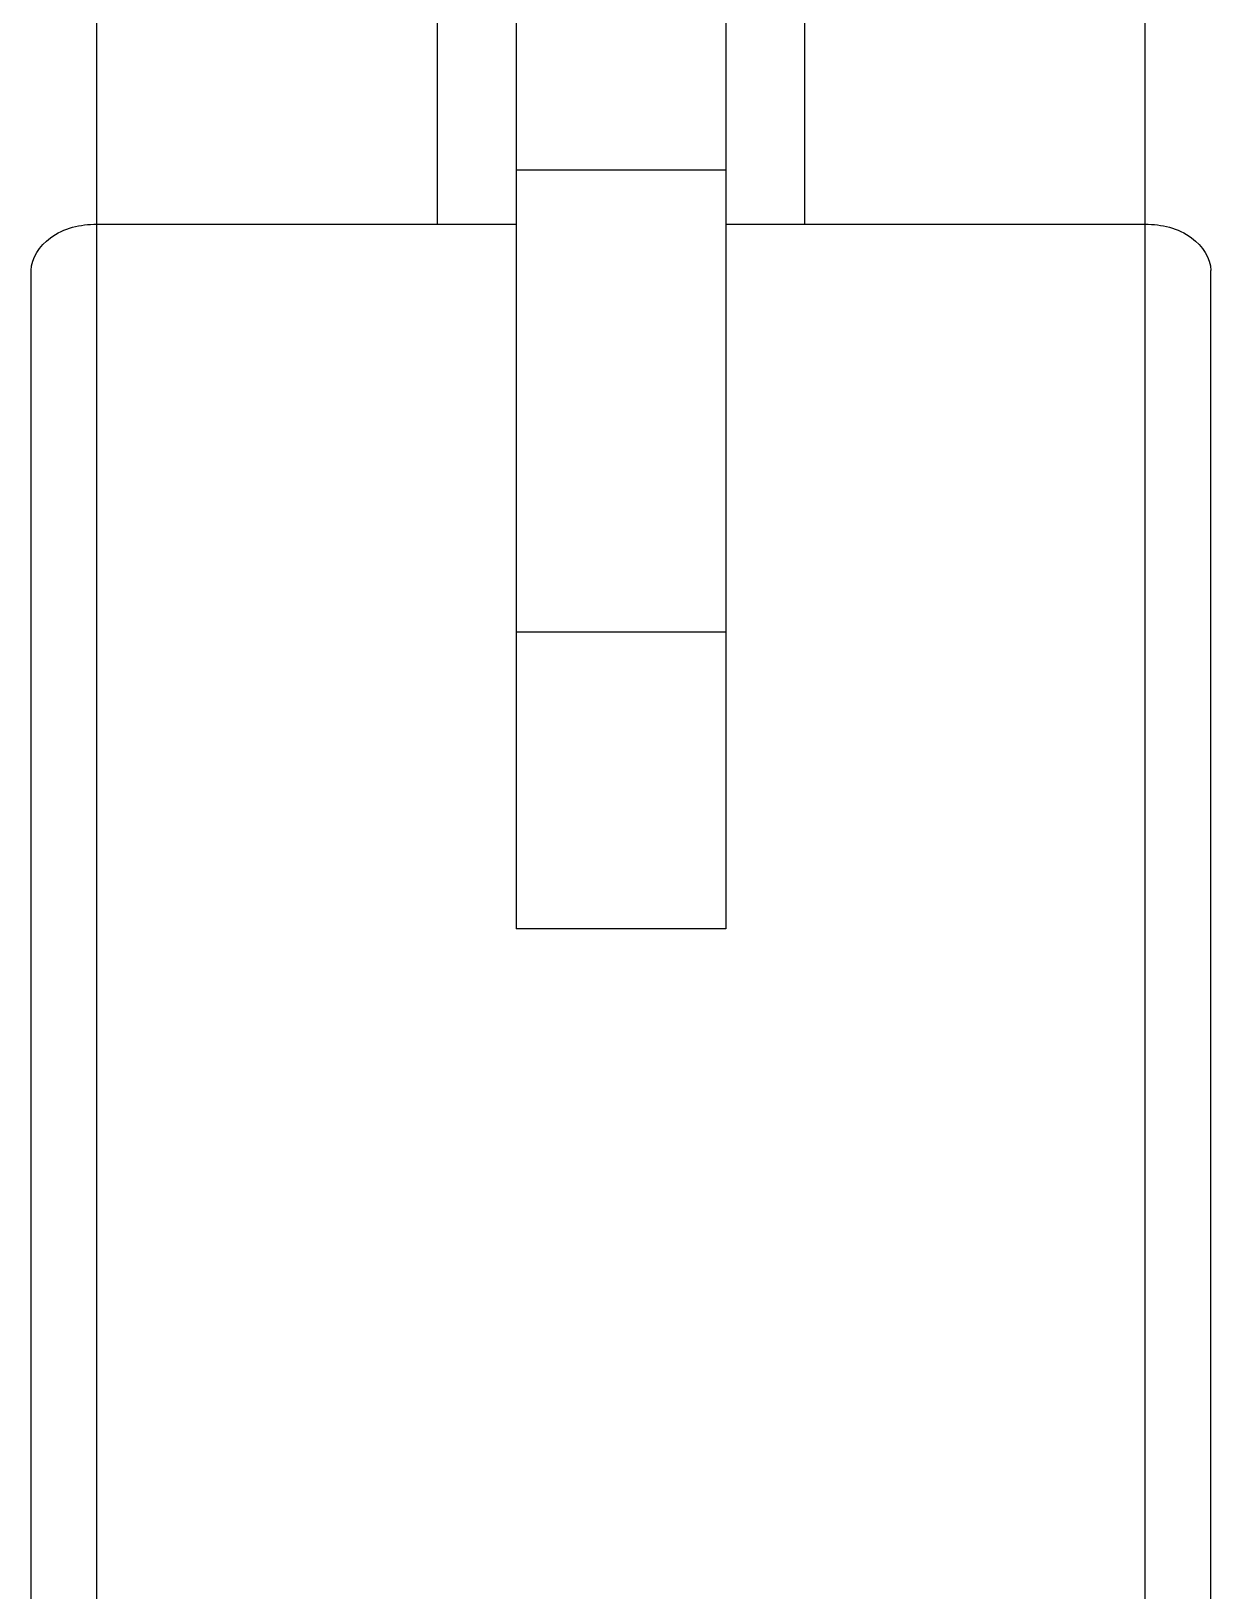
# Model space of a CAD drawing. Extents: x 69728788 to 150676229, y 20327566 to 43663798.
# Drawn here: x 75469347.9 to 75469552.8, y 20755592.5 to 20755863.4 of the extents above; entities that cross this region are included whole.
import ezdxf

# ---------------------------------------------------------------- set-up
doc = ezdxf.new("R2010")
doc.units = 0
doc.header["$LTSCALE"] = 1000
doc.header["$MEASUREMENT"] = 0
doc.layers.get('0').update_dxf_attribs({"linetype": 'CONTINUOUS'})

msp = doc.modelspace()

# ---------------------------------------------------------------- linework, layer by layer
at = {"color": 0, "linetype": 'Continuous'}
for p, q in [((75469432.13, 20755990.86), (75469432.13, 20755707.53)), ((75469468.55, 20755990.86), (75469468.55, 20755707.53)), ((75469359.28, 20753392.75), (75469359.28, 20755913.45)), ((75469418.47, 20755829.88), (75469418.47, 20755913.45)), ((75469482.21, 20755913.45), (75469482.21, 20755829.88)), ((75469541.41, 20753392.75), (75469541.41, 20755913.45)), ((75469468.55, 20755839.27), (75469432.13, 20755839.27)), ((75469359.28, 20755829.88), (75469432.13, 20755829.88)), ((75469468.55, 20755829.88), (75469541.41, 20755829.88)), ((75469347.9, 20753508.87), (75469347.9, 20755821.83)), ((75469552.79, 20753508.87), (75469552.79, 20755821.83)), ((75469468.55, 20755759.05), (75469432.13, 20755759.05)), ((75469468.55, 20755707.53), (75469432.13, 20755707.53))]:
    msp.add_line(p, q, dxfattribs=at)
for points, knots in [([(75469347.9, 20755821.83), (75469347.9, 20755824.03), (75469351.28, 20755828.81), (75469356.48, 20755829.88), (75469359.28, 20755829.88)], [0, 0, 0, 0, 0.440232, 1, 1, 1, 1]), ([(75469541.41, 20755829.88), (75469544.2, 20755829.88), (75469549.4, 20755828.81), (75469552.79, 20755824.03), (75469552.79, 20755821.83)], [0, 0, 0, 0, 0.559768, 1, 1, 1, 1])]:
    msp.add_open_spline(points, degree=3, knots=knots, dxfattribs=at)

doc.saveas('drawing.dxf')
